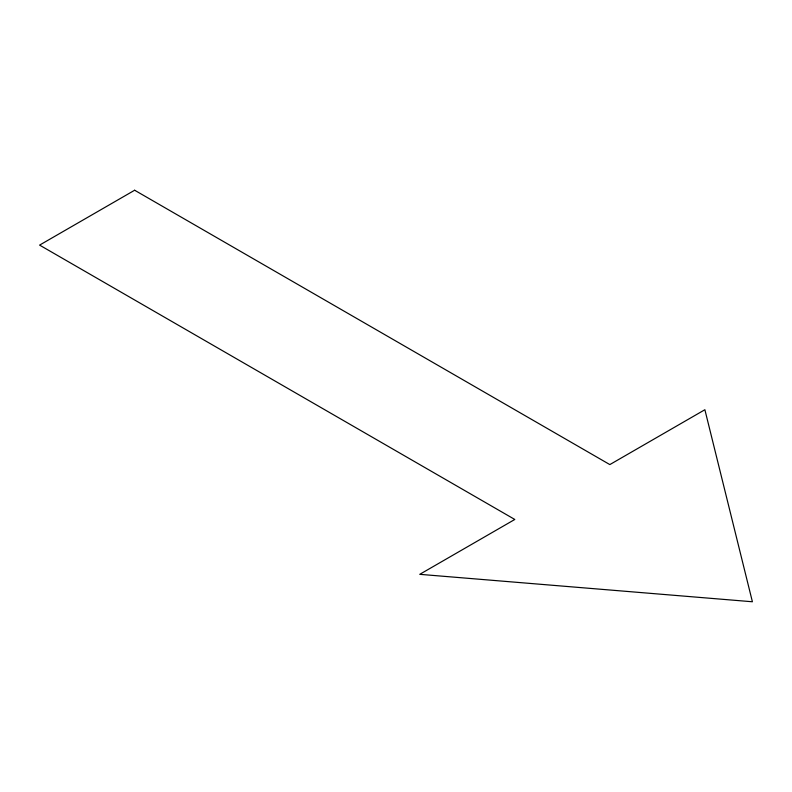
<?xml version="1.0" encoding="UTF-8"?>
<svg xmlns="http://www.w3.org/2000/svg" width="792" height="792" viewBox="0 0 792 792"><rect width="100%" height="100%" fill="white"/><g stroke="black" fill="none" stroke-linecap="round" stroke-linejoin="round"><path stroke-width="1.19" d="M134.64 190.238L39.6 245.104L514.8 519.463L419.76 574.329L752.4 601.762L704.88 409.721L609.84 464.587L134.64 190.238"/></g></svg>
